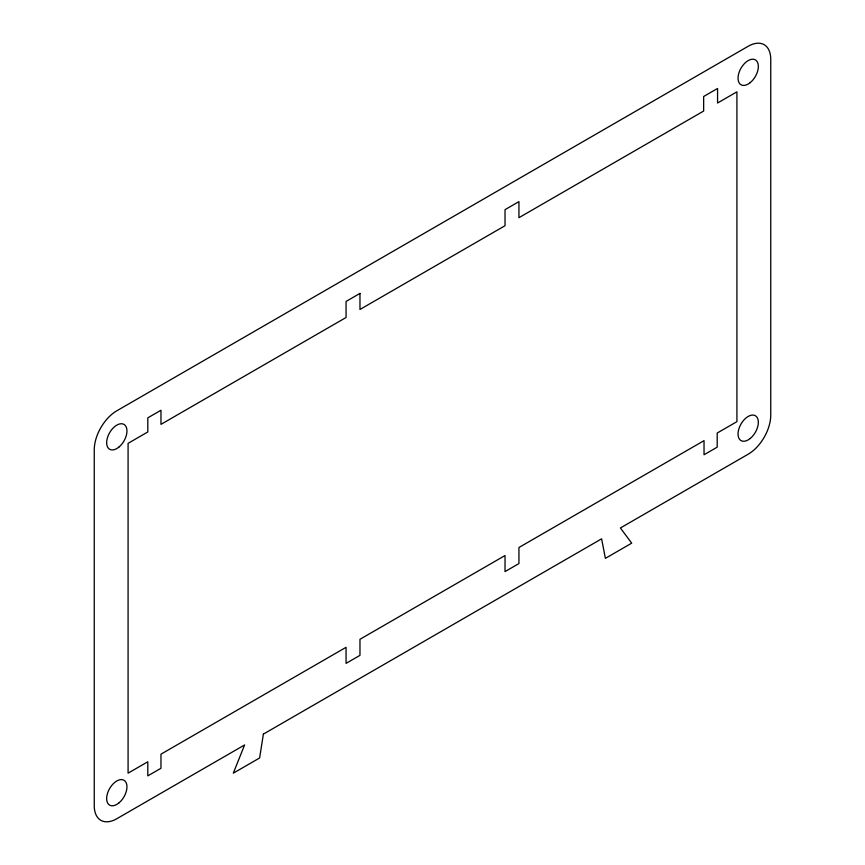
<?xml version="1.0" encoding="UTF-8"?>
<svg xmlns="http://www.w3.org/2000/svg" width="865" height="865" viewBox="0 0 865 865"><rect width="100%" height="100%" fill="white"/><g stroke="black" fill="none" stroke-linecap="round" stroke-linejoin="round"><path stroke-width="1.3" d="M263.382 734.104L259.619 757.978L233.312 773.159L244.59 744.96L116.807 818.733A31.886 18.414 -60 0 1 94.253 805.715L94.253 449.854A31.886 18.414 -60 0 1 116.807 410.799L748.193 46.267A31.886 18.414 -60 0 1 770.747 59.285L770.747 415.146A31.886 18.414 -60 0 1 748.193 454.201L620.41 527.974L631.688 543.166L605.381 558.357L601.618 538.819L263.382 734.104M359.97 293.408L346.065 301.442L346.065 317.498L160.966 424.358L160.966 410.259L147.807 417.849L147.807 431.959L128.085 443.345L128.085 773.159L147.807 761.773L147.807 775.873L160.966 768.282L160.966 754.172L346.065 647.312L346.065 663.369L359.97 655.346L359.97 639.289L505.03 555.535L505.03 571.592L518.935 563.558L518.935 547.502L704.034 440.642L704.034 454.741L717.193 447.151L717.193 433.041L736.915 421.655L736.915 91.841L717.561 103.011L717.561 88.479L703.656 96.502L703.656 111.044L518.935 217.688L518.935 201.631L505.03 209.654L505.03 225.711L359.97 309.465L359.97 293.408M750.171 82.662A14.348 8.282 -60 0 0 755.826 60.182A14.348 8.282 -60 0 0 738.58 74.087A14.348 8.282 -60 0 0 750.171 82.662M750.171 438.512A14.348 8.282 -60 0 0 755.826 416.033A14.348 8.282 -60 0 0 738.58 429.948A14.348 8.282 -60 0 0 750.171 438.512M119.132 802.752A14.348 8.282 -60 0 0 124.192 780.392A14.348 8.282 -60 0 0 107.087 794.924A14.348 8.282 -60 0 0 119.132 802.752M119.067 446.956A14.348 8.282 -60 0 0 124.246 424.574A14.348 8.282 -60 0 0 107.109 438.988A14.348 8.282 -60 0 0 119.067 446.956"/></g></svg>
